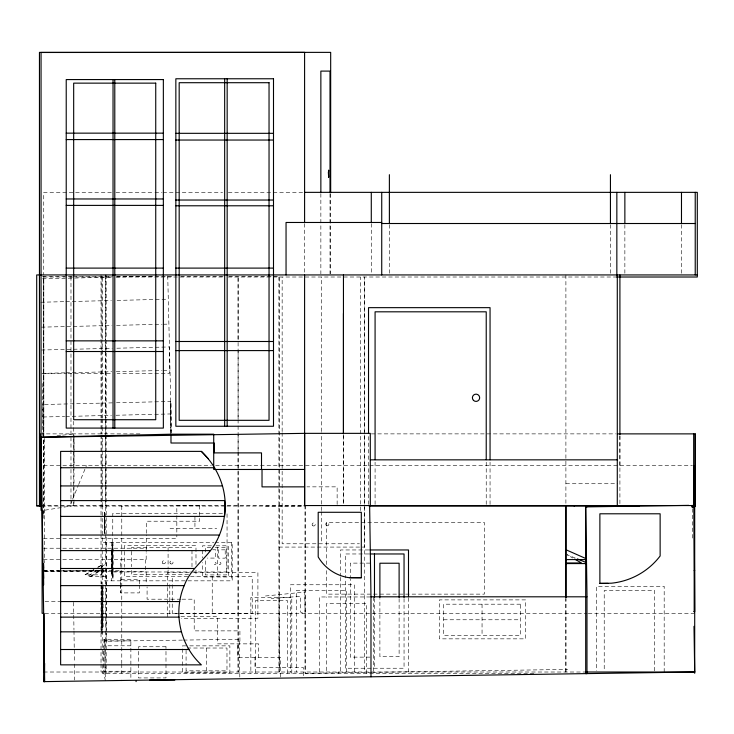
<?xml version="1.0" encoding="UTF-8"?>
<svg xmlns="http://www.w3.org/2000/svg" width="734" height="734" viewBox="0 0 734 734"><rect width="100%" height="100%" fill="white"/><g stroke="black" fill="none" stroke-linecap="round" stroke-linejoin="round"><path stroke-width="0.55" stroke-dasharray="3.67 2.75" d="M43.847 514.02L43.737 276.498M43.792 433.877L43.792 276.498L43.737 513.571M70.978 499.826L70.978 506.065M70.978 498.725L70.978 436.152M70.978 434.546L70.978 276.498M73.987 436.134L73.987 465.558L73.987 438.4M101.879 276.498L101.879 350.311M102.228 506.065L102.228 435.253M102.228 418.123L102.228 340.457M102.228 339.31L102.228 276.498M105.531 420.169L105.531 353.742M105.531 352.604L105.531 274.938M106.191 641.232L106.191 633.277M106.191 632.148L106.191 618.514M106.191 617.377L106.191 552.619M106.191 551.482L106.191 542.398M139.368 585.026L139.368 592.898L120.67 592.898L120.67 567.685M120.67 566.538L120.67 559.657M170.738 434.189L170.738 401.47L116.467 402.755M238.1 452.19L238.1 672.014L238.1 276.498L238.1 339.989M238.1 451.043L238.1 433.867M238.1 418.986L238.1 350.292M278.92 672.014L278.892 277.012M282.15 432.721L282.15 543.775L359.458 543.775M282.15 431.574L282.15 277.012M371.624 672.335L305.124 673.317L305.124 506.065M321.364 510.57L321.364 432.721M321.364 431.574L321.364 277.012M337.135 504.451L337.135 486.853L306.876 486.853M343.448 434.592L343.448 504.405L343.448 434.656M360.577 510.57L360.577 435.005M360.577 433.858L360.577 277.012M368.523 504.405L368.523 434.629M375.083 504.405L375.083 461.989M486.229 504.405L486.229 461.989M490.055 504.405L490.055 460.934M565.896 672.014L565.896 598.77M565.896 274.938L565.896 505.552M619.909 465.558L619.909 436.134M104.448 514.534L104.494 512.919L104.512 532.627L104.356 512.277L104.659 514.516M104.485 532.444L104.577 517.351M104.595 516.332L104.659 512.277M104.494 520.525L104.531 522.103L104.567 517.479M104.659 515.635L104.659 533.572L104.439 530.15M104.467 515.176L104.522 513.112L104.567 515.396M72.18 500.285L70.024 506.065M72.611 499.239L78.235 485.55M78.666 484.504L86.456 465.558M96.842 570.089L87.493 576.585L106.191 576.585M101.512 566.85L106.191 563.602M89.943 576.621L100.485 570.034M90.741 576.621L101.292 570.034M93.713 569.621L84.915 574.85L101.943 574.85L101.943 564.978L97.622 567.299M85.328 574.85L94.126 569.621M98.035 567.299L101.943 564.978M73.987 505.552L44.508 510.24L41.049 510.24M56.977 435.822L61.509 435.299M62.647 435.17L73.987 433.877L73.987 437.271M265.46 595.999L304.738 592.054L305.115 614.193L300.692 612.165L300.692 596.302L271.185 598.623M42.535 278.81L111.963 277.149M116.513 277.039L152.938 276.168M40.82 302.234L64.72 301.656M65.858 301.628L111.385 300.545M117.073 300.408L168.297 299.178M41.416 327.153L72.143 326.419M73.281 326.391L111.981 325.465M116.532 325.355L162.058 324.263M163.196 324.244L168.893 324.107M41.398 350.017L112.274 348.32M116.853 348.21L169.435 346.953L169.435 373.386L117.082 373.386M64.821 372.835L41.957 373.386L66.996 373.386M65.968 372.808L111.696 371.716M116.266 371.606L153.993 370.698M155.131 370.67L161.994 370.505M163.132 370.477L169.994 370.321M112.44 402.865L42.159 404.535L42.7 404.535M43.003 416.995L64.675 416.481M65.812 416.453L111.43 415.361M116 415.251L153.635 414.352M154.773 414.325L171.04 413.93M44.857 571.575L121.147 570.446M45.058 601.623L59.867 601.403M182.408 640.103L104.742 641.25L103.971 639.268L130.872 639.268L130.872 680.345M183.546 640.094L239.284 639.268L239.834 678.739M372.771 672.316L567.694 669.436M265.58 506.157L302.399 506.075M111.385 192.354L43.737 192.354L43.737 274.938M115.972 192.354L153.81 192.354M154.957 192.354L161.838 192.354M162.985 192.354L222.613 192.354M228.338 192.354L302.867 192.354M42.416 276.498L72.336 276.498M73.216 276.498L112.504 276.498M116.761 276.498L174.16 276.498M180.867 276.498L223.255 276.498M228.944 276.498L279.296 276.498L279.296 672.014L279.03 595.494M43.737 277.012L112.476 277.012M115.972 277.012L223.274 277.012M228.173 277.012L616.147 277.012M68.134 373.386L111.385 373.386M39.975 433.877L140.01 433.877M371.367 433.877L615.624 433.877M43.6 465.558L211.309 465.558M215.622 465.558L692.437 465.558M565.896 483.734L617.661 483.734M41.104 505.552L303.151 505.552M199.685 505.634L176.83 505.634L176.83 514.727M41.746 506.065L225.769 506.065M226.916 506.065L304.628 506.065M121.706 506.68L122.22 506.68M222.485 513.286L112.788 513.286L112.651 573.97M170.013 528.489L216.759 528.489M43.471 538.352L176.83 538.352L176.83 534.921M103.329 542.398L213.869 542.398M215.016 542.398L232.21 542.398L232.21 580.833L103.329 580.833M211.502 545.802L202.492 545.802L202.492 549.142M216.007 545.802L228.402 545.802L228.402 576.97L202.492 576.97L202.492 562.501M111.715 545.949L112.274 545.949L112.274 576.071L111.715 576.071M278.892 547.078L364.495 547.078L364.495 277.012L364.495 672.014M210.796 547.39L205.318 547.39L205.318 553.996M215.181 547.39L226.558 547.39L226.558 574.924L205.318 574.924L205.318 559.501M111.733 547.913L112.247 547.913M43.471 548.225L61.739 548.225M62.766 548.225L146.699 548.225L146.699 534.921M112.412 548.518L112.898 548.518M212.585 549.775L215.695 549.775L215.695 558.088L207.401 558.088M368.807 549.959L340.457 549.959L340.457 576.19M368.872 553.968L345.356 553.968L345.356 577.961M43.471 559.647L61.638 559.647M62.766 559.647L146.185 559.647L146.185 552.794M370.019 563.116L350.274 563.116L350.274 578.025M43.847 570.474L103.081 570.474M43.471 570.795L59.436 570.795M60.583 570.795L106.191 570.795M43.719 571.593L146.185 571.593L146.185 583.97M112.788 571.979L190.491 571.979M191.629 571.979L227.054 571.979L227.054 513.286M189.271 572.593L167.535 572.593L167.535 586.301M193.849 572.593L257.909 572.593L257.909 618.294L181.261 618.294M112.247 573.887L111.733 573.887L111.733 550.17M112.412 573.97L112.898 573.97M188.574 574.639L131.358 574.639L131.358 567.887M101.558 584.154L101.925 581.814L101.549 584.062M102.503 588.026L103.081 588.026M370.312 596.962L319.666 596.962L319.666 673.317M180.894 599.192L147.084 599.192L147.084 586.888M182.004 599.192L194.207 599.192L194.207 630.873L239.917 630.873L239.917 643.856M44.884 613.312L587.136 613.312M588.273 613.312L694.703 613.312M179.096 613.587L172.242 613.587L172.242 576.704M180.243 613.587L252.23 613.587L252.23 576.704L124.477 576.722L124.477 567.813M180.894 616.331L217.585 616.331L217.585 643.856L258.616 643.856L258.616 657.361M443.611 619.771L520.489 619.771M102.503 625.946L103.081 625.946M103.971 640.865L130.872 640.865M104.769 641.25L105.292 678.473M130.872 645.792L103.861 645.792L103.861 671.243L130.872 671.243M185.794 645.856L182.408 645.856L182.408 672.812L229.87 672.812L229.87 645.856L186.922 645.856M187.216 648.021L226.98 648.021L226.98 670.839L186.078 670.839L186.078 666.279M370.019 657.132L350.274 657.132L350.274 579.172M43.737 672.014L585.007 672.014M533.866 673.317L102.228 673.317L102.228 664.031M575.245 558.051L566.932 554.656L572.713 557.996M105.329 680.721L103.971 673.317L103.971 648.416M167.737 275.81L171.499 433.06M42.196 383.396L43.462 436.124M42.214 406.792L42.921 436.124M104.659 533.572L104.512 525.021M692.254 508.735L692.712 539.563M326.254 596.944L326.254 597.467M303.408 675.72L303.261 667.417L254.982 667.756L254.982 657.361M280.572 677.097L280.434 657.361L237.834 657.361L237.834 643.856M73.556 602.348L73.96 629.763M73.978 630.91L74.446 662.903M74.464 664.041L74.703 680.042M104.522 513.112L104.558 516.387M43.737 433.877L43.847 465.558M681.482 224.659L681.482 273.791M664.187 672.014L664.187 586.319L596.659 586.319L596.659 670.876M654.6 670.885L654.6 590.494L604.22 590.494L604.22 670.885M624.863 224.659L624.863 273.791M619.909 435.767L619.909 505.552M610.44 224.659L610.44 273.791M565.896 597.669L565.896 673.317M482.054 604.192L482.054 635.36M408.499 597.871L408.499 672.014M404.049 598.531L404.049 668.234L345.356 668.234L345.356 579.108M399.113 598.568L399.113 656.719L379.891 656.719L379.891 598.568M389.378 224.659L389.378 273.791M374.478 598.531L374.478 668.234M373.689 596.962L373.689 673.317M371.285 223.613L371.285 273.791M366.505 673.317L366.505 603.458L326.602 603.458L326.602 673.317M354.421 672.014L354.421 584.759L290.536 584.759L290.536 672.014M346.668 672.014L346.668 590.494L296.279 590.494L296.279 672.014M340.457 577.337L340.457 672.014M338.704 671.757L338.704 673.317M330.676 193.895L330.676 273.791M330.016 193.629L330.016 273.791M326.447 564.547L326.447 522.452L484.339 522.452L484.339 594.127L326.447 594.127L326.447 569.098M321.364 511.717L321.364 543.775M320.859 193.629L320.859 273.791M305.124 505.552L305.124 673.317M304.592 223.613L304.592 273.791M291.793 673.317L291.793 597.485L250.854 597.485L250.854 673.317M287.499 673.317L287.499 600.605L255.368 600.605L255.368 673.317M231.705 542.398L231.705 580.833M217.374 547.39L217.374 574.924M212.236 576.704L212.236 613.587M206.529 648.021L206.529 670.839M202.492 550.252L202.492 558.051M199.685 505.552L199.685 521.213L146.699 521.213L146.699 533.783M195.987 564.474L195.987 545.555L124.477 545.555L124.477 566.703M195.987 570.043L195.987 576.722M194.941 516.543L194.941 528.489M191.987 566.758L191.987 547.628L131.358 547.628L131.358 566.758M186.078 650.306L186.078 665.132M176.83 515.644L176.83 533.783M169.793 584.649L169.793 615.193M168.086 547.628L168.086 569.006M168.086 570.135L168.086 574.639M167.535 587.448L167.535 618.294M146.185 548.225L146.185 551.647M145.662 559.647L145.662 571.593M139.368 583.897L139.368 579.392L120.67 579.392L120.67 583.897M121.771 506.065L121.771 663.619M121.771 664.151L121.771 673.317M120.67 585.026L120.67 592.898M112.999 542.398L113.027 580.833M112.531 542.398L112.531 580.833M112.063 550.17L112.063 573.887M111.898 550.17L111.898 573.887M111.641 542.398L111.715 551.528M111.641 552.574L111.641 580.833M106.191 274.938L106.191 339.016M106.191 340.154L106.191 417.967M106.191 419.105L106.191 433.987M106.191 435.124L106.191 484.33M106.191 485.477L106.191 673.317M105.944 505.552L105.944 506.065M105.531 421.316L105.531 436.207M105.531 437.354L105.531 486.596M105.531 487.743L105.531 533.563M105.531 534.71L105.531 566.786M105.531 567.923L105.531 583.961M105.531 585.108L105.531 629.79M105.531 630.928L105.531 663.004M105.531 664.151L105.531 673.317M105.338 274.938L105.338 350.311M105.338 351.458L105.338 417.885M105.338 419.031L105.338 433.913M105.338 435.06L105.338 484.312M105.338 485.458L105.338 506.065M104.356 512.277L104.356 516.754M104.356 517.874L104.356 533.572M103.971 639.268L103.971 647.269M103.21 568.832L103.21 576.621M103.118 584.851L103.118 629.515L102.476 629.515L102.476 584.851M102.797 588.026L102.797 625.946M102.402 568.832L102.402 576.621M102.228 419.261L102.228 426.115M102.228 427.261L102.228 434.115M102.228 505.552L102.228 584.163M102.228 585.31L102.228 629.8M102.228 630.946L102.228 662.894M101.879 351.458L101.879 417.885M101.879 419.031L101.879 433.913M101.879 435.06L101.879 484.312M101.879 485.458L101.879 506.065M101.925 585.191L101.925 634.791L101.549 585.191M101.732 587.567L101.732 630.809M101.531 564.978L101.531 574.85M101.026 274.938L101.026 350.311M101.026 351.458L101.026 417.885M101.026 419.031L101.026 433.913M101.026 435.06L101.026 484.312M101.026 485.458L101.026 533.535M101.026 534.682L101.026 566.721M101.026 567.868L101.026 583.897M101.026 585.035L101.026 599.917M101.026 601.063L101.026 662.857M101.026 664.004L101.026 672.014M73.987 466.696L73.987 498.698M73.987 499.836L73.987 506.065M73.739 421.298L73.739 437.29M73.739 438.427L73.739 468.008M73.739 469.145L73.739 486.211M73.739 487.348L73.739 501.001M73.739 502.139L73.739 506.065M44.508 438.391L44.508 562.923M112.091 560.198C112.109 563.831 112.109 557.812 112.091 560.198M112.678 562.079C112.706 567.52 112.706 558.501 112.678 562.079M170.334 401.47L170.958 433.06L170.985 401.47L170.334 401.47M112.935 545.646L112.394 545.646L112.394 576.814L112.935 576.814L112.935 545.646M225.2 549.839L218.466 549.839L218.466 558.152L225.2 558.152L225.2 549.839M525.572 599.889L439.354 599.889L439.354 638.846L525.572 638.846L525.572 599.889M520.489 604.192L443.611 604.192L443.611 635.36L520.489 635.36L520.489 604.192M165.994 646.755L138.46 646.755L138.46 677.922L165.994 677.922L165.985 646.755M219.374 564.308A1.037 1.037 0 0 0 220.925 563.409A1.037 1.037 0 0 0 219.374 562.51A1.037 1.037 0 0 0 219.374 564.308M214.539 564.318A1.037 1.037 0 0 0 216.099 563.418A1.037 1.037 0 0 0 214.539 562.528A1.037 1.037 0 0 0 214.539 564.318M170.71 563.813A1.551 1.551 0 0 0 173.04 562.473A1.551 1.551 0 0 0 170.71 561.134A1.551 1.551 0 0 0 170.71 563.813M162.746 563.354A1.551 1.551 0 0 0 165.343 562.657A1.551 1.551 0 0 0 163.443 560.758A1.551 1.551 0 0 0 162.746 563.354M326.566 525.59A1.56 1.56 0 0 0 328.896 524.241A1.56 1.56 0 0 0 326.566 522.892A1.56 1.56 0 0 0 326.566 525.59M312.583 525.553A1.56 1.56 0 0 0 315.189 524.856A1.56 1.56 0 0 0 313.28 522.947A1.56 1.56 0 0 0 312.583 525.553"/><path stroke-width="1.1" d="M41.746 506.065L36.7 506.065L36.7 274.938L697.3 274.938M330.676 192.758L330.676 52.371L39.453 52.371L39.453 506.065M370.294 505.552L370.294 433.354L304.628 433.354L304.628 505.552L304.592 274.938M343.448 433.629L343.448 274.938M368.523 433.482L368.523 307.656L490.055 307.656L490.055 459.796M375.083 459.695L375.083 311.812L486.229 311.812L486.229 459.695M381.735 274.938L381.735 192.354M565.896 597.623L565.896 506.065M586.98 506.882L585.695 506.882L586.98 593.613L586.98 673.61L585.695 673.61L585.695 506.882L688.786 505.359M616.844 192.354L616.844 274.938M617.285 505.552L617.285 274.938M694.703 506.065L694.703 505.552M691.795 506.065L695.226 506.065L695.226 433.877L617.285 433.877M43.425 563.574L43.719 571.593M361.312 577.731L348.668 577.64A43.012 43.012 0 0 1 318.198 556.941L318.198 512.286L361.312 512.286L361.312 577.731L349.494 577.731M170.985 434.189L170.985 443.015L214.245 443.015L214.245 452.887L261.506 452.887L261.506 469.476L213.722 469.476L213.722 434.189L170.985 434.189L39.453 437.253M122.037 680.482L121.321 680.482M304.628 433.354L41.058 437.253L44.673 681.629L43.71 681.629L43.737 613.872M43.728 681.629L694.703 672.014L693.997 626.341M44.352 681.629L44.655 663.408M66.225 133.148L163.352 133.148M175.848 133.322L273.498 133.322M66.225 139.579L163.352 139.579M175.848 140.038L273.498 140.038M304.592 192.354L697.3 192.354L697.3 277.012L616.477 277.012M66.225 198.969L163.352 198.969M175.848 200.033L273.498 200.033M66.225 205.392L163.352 205.392M175.848 205.786L273.498 205.786M381.735 222.475L286.049 222.475L286.049 274.938M381.735 223.512L695.226 223.512M66.225 268.103L163.352 268.103M175.848 268.103L273.498 268.103M66.225 340.86L163.352 340.86M175.848 341.493L273.498 341.493M175.848 350.595L273.498 350.595M66.225 351.513L163.352 351.513M39.453 433.877L39.975 433.877L39.975 505.552M60.638 516.397L224.567 516.397A74.785 74.785 0 0 0 222.475 485.936C218.631 472.797 211.309 460.805 201.373 451.382L60.638 451.382L60.638 664.857L201.382 664.857C179.665 645.021 172.673 611.45 184.638 584.585C190.748 568.749 205.529 559.189 214.31 545.16C222.42 531.82 226.063 516.158 224.567 500.606L60.638 500.606M370.294 459.842L617.285 459.842M693.667 465.558L695.226 465.558M60.638 467.741L214.594 467.741M304.61 469.448L262.02 469.476L262.029 486.881L304.619 486.853M694.181 483.734L695.226 483.734M60.638 485.936L222.475 485.936M36.7 505.552L41.269 505.552M304.096 505.552L695.226 505.552M369.165 506.065L639.332 506.065M692.245 506.882L694.685 506.882M60.638 535.031L219.411 535.031M369.936 549.959L408.499 549.959L408.499 596.724M60.638 550.61L210.447 550.61M370 553.968L404.049 553.968L404.049 597.384M565.896 559.592L585.989 559.592M565.896 562.96L581.475 562.96L574.658 559.097M565.896 563.574L586.457 563.574M60.638 568.483L194.437 568.483M694.181 570.474L694.703 570.474M599.88 583.392L611.358 583.2A70.06 70.06 0 0 0 660.132 555.987L660.132 513.791L599.88 513.791L599.88 583.392L608.009 583.392M60.638 585.622L184.271 585.622M369.633 505.552L370.982 596.806L586.98 596.806M60.638 601.55L179.747 601.55M693.887 611.651L694.703 611.651L694.181 506.065M43.71 613.312L42.122 613.312L42.122 510.24M60.638 617.129L179.023 617.129M60.638 631.846L181.326 631.846M60.638 649.507L188.932 649.507M693.887 672.014L694.703 672.014L585.695 672.014M43.71 672.014L43.847 613.624M149.571 680.079L174.802 680.079M577.319 558.904L585.631 562.299M565.896 549.72L586.191 558.693M201.373 451.382L208.383 458.851M43.389 563.804L43.664 578.383M692.208 505.304L692.245 507.589M42.884 514.782L42.93 518.186M43.6 563.639L43.673 568.189M43.471 571.593L43.673 584.952M695.226 192.354L695.226 274.938M695.226 433.877L695.226 506.065M694.703 465.558L694.703 673.317M694.181 465.558L694.181 611.651M693.667 433.877L693.667 505.552M681.482 192.354L681.482 223.512M624.863 192.354L624.863 223.512M619.909 274.938L619.909 434.702M610.44 174.692L610.44 223.512M574.227 505.552L574.227 506.065M565.896 505.414L565.896 597.448M399.113 597.43L399.113 563.226L379.891 563.226L379.891 597.43M389.378 174.692L389.378 223.512M374.478 553.968L374.478 597.384M371.285 192.354L371.285 222.475M370.982 596.806L370.982 676.803M343.448 313.446L343.448 433.51M330.016 192.482L330.016 71.097L320.859 71.097L320.859 192.482M304.592 222.475L304.592 52.371L41.058 52.49L41.049 510.24M227.164 78.767L227.164 426.252M224.668 78.767L224.668 426.252M136.074 681.106L136.074 681.629M114.788 79.575L114.788 428.087M113.036 79.575L113.036 428.087M40.223 437.271L40.223 465.558M619.909 505.552L619.909 506.065L619.909 505.552M328.401 172.793L328.648 177.371L328.648 170.105L328.401 172.793M273.498 78.767L175.848 78.767L175.848 426.252L273.498 426.252L273.498 78.767M163.352 79.575L66.225 79.575L66.225 428.087L163.352 428.087L163.352 79.575M269.039 82.703L179.179 82.703L179.179 420.316L269.039 420.316L269.039 82.703M155.736 83.144L73.675 83.144L73.675 419.72L155.736 419.72L155.736 83.144M473.458 400.351A3.633 3.633 0 0 0 479.541 398.718A3.633 3.633 0 0 0 475.081 394.268A3.633 3.633 0 0 0 473.458 400.351"/></g></svg>
